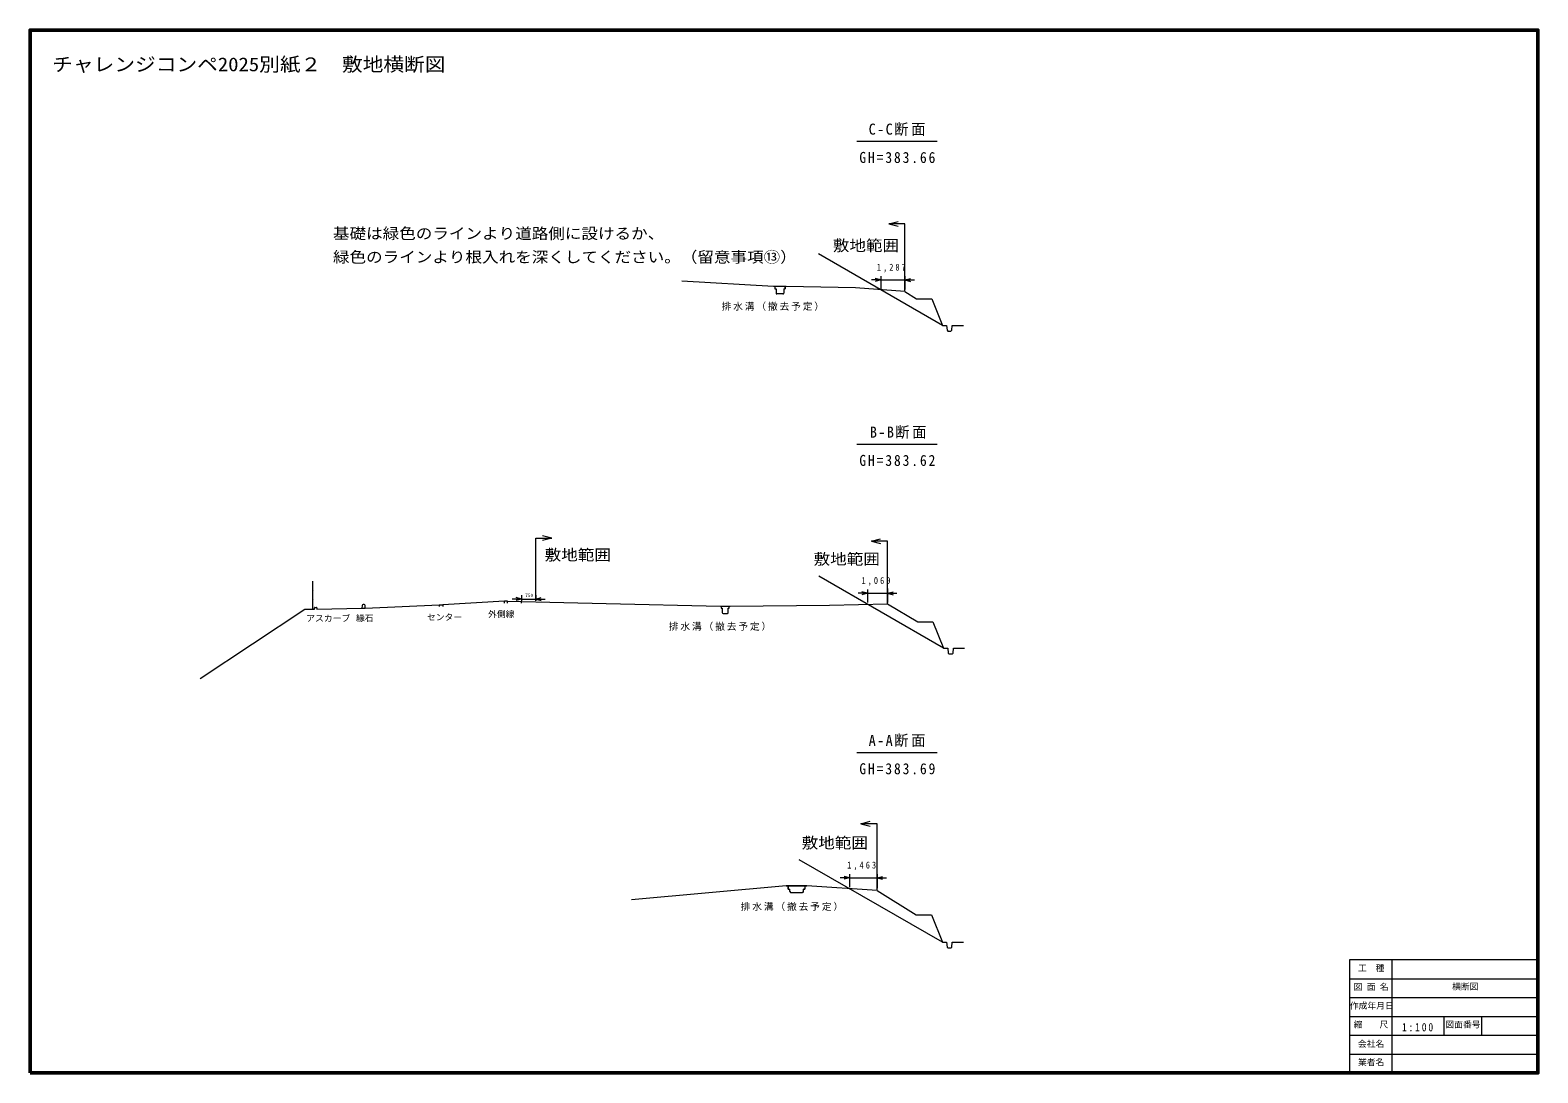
# Model space of a CAD drawing. Units: millimetres, scale not verified. Extents: x -40050 to 40050, y -27700 to 27700.
import ezdxf
from ezdxf.enums import TextEntityAlignment as Align

# ---------------------------------------------------------------- set-up
doc = ezdxf.new("R2010")
doc.units = ezdxf.units.MM
doc.header["$LTSCALE"] = 100
doc.layers.add('0-0_公開用', color=7, linetype='Continuous', lineweight=13)
doc.styles.add('ＭＳ ゴシック', font='')
doc.styles.get('ＭＳ ゴシック').set_extended_font_data('MS Gothic')

msp = doc.modelspace()

# ---------------------------------------------------------------- linework, layer by layer
at = {"layer": '0-0_公開用'}
for p, q in [((3875.2, 21793.6), (8131, 21793.6)), ((5140.8, 14427.3), (4640.8, 14427.3)), ((5140.8, 14427.3), (4851, 14504.9)), ((5140.8, 14427.3), (4851, 14349.6)), ((5140.8, 14627.3), (5140.8, 13927.3)), ((5140.8, 14427.3), (6427.9, 14427.3)), ((6427.9, 14627.3), (6427.9, 13927.3)), ((6427.9, 14427.3), (6717.7, 14504.9)), ((6427.9, 14427.3), (6927.9, 14427.3)), ((6427.9, 14427.3), (6717.7, 14349.6)), ((-553.1, 14083.5), (-5428.1, 14367.5)), ((-488.1, 14083.5), (-488.1, 13954.8)), ((-488.1, 13954.8), (-423.9, 13954.8)), ((-423.9, 13954.8), (-423.9, 13733.5)), ((-55.3, 13683.5), (-373.9, 13683.5)), ((-5.3, 13954.8), (-5.3, 13733.5)), ((-5.3, 13954.8), (58.9, 13954.8)), ((58.9, 14083.5), (58.9, 13954.8)), ((6427.9, 13812.5), (7040.1, 13432.1)), ((3875.2, 5710.2), (8131, 5710.2)), ((-25026.1, -3072.4), (-25026.1, -1572.4)), ((-25046.1, -2092.4), (-25006.1, -2052.4)), ((-25006.1, -2092.4), (-25046.1, -2052.4)), ((-13942.1, -2327.5), (-13942.1, -2620.7)), ((-13192.1, -2327.5), (-13192.1, -2620.7)), ((4432.5, -2217.4), (3932.5, -2217.4)), ((4432.5, -2217.4), (4142.7, -2139.8)), ((4432.5, -2217.4), (4142.7, -2295.1)), ((4432.5, -2017.4), (4432.5, -2717.4)), ((4432.5, -2217.4), (5501.9, -2217.4)), ((5501.9, -1970.8), (5501.9, -2670.8)), ((5501.9, -2017.4), (5501.9, -2717.4)), ((5501.9, -2217.4), (5791.7, -2139.8)), ((5501.9, -2217.4), (6001.9, -2217.4)), ((5501.9, -2217.4), (5791.7, -2295.1)), ((-31009.1, -6743.6), (-25450.1, -3072.4)), ((-25046.1, -2592.4), (-25006.1, -2552.4)), ((-25006.1, -2592.4), (-25046.1, -2552.4)), ((-24922.1, -2972.4), (-24841.1, -2972.4)), ((-22306.1, -2810.5), (-22366.1, -2810.5)), ((-18322.1, -2828.5), (-18122.1, -2828.5)), ((-14692.1, -2637.5), (-9451.1, -2770.5)), ((-13942.1, -2527.5), (-14442.1, -2527.5)), ((-13942.1, -2527.5), (-14231.8, -2449.9)), ((-13942.1, -2527.5), (-14231.8, -2605.2)), ((-13942.1, -2527.5), (-13192.1, -2527.5)), ((-13942.1, -2737.5), (-13942.1, -2637.5)), ((-13192.1, -2527.5), (-12902.3, -2449.9)), ((-13192.1, -2527.5), (-12692.1, -2527.5)), ((-13192.1, -2527.5), (-12902.3, -2605.2)), ((-9451.1, -2770.5), (-3381.1, -2907.5)), ((-3231.6, -3296.1), (-3006.5, -3296.1)), ((3875.2, -10675.6), (8131, -10675.6)), ((3477.5, -17338.4), (2977.5, -17338.4)), ((3477.5, -17338.4), (3187.7, -17260.8)), ((3477.5, -17338.4), (3187.7, -17416)), ((3477.5, -17138.4), (3477.5, -17838.4)), ((3477.5, -17338.4), (4940.9, -17338.4)), ((4940.9, -17138.4), (4940.9, -17838.4)), ((4940.9, -17194.4), (4940.9, -17894.4)), ((4940.9, -17338.4), (5230.7, -17260.8)), ((4940.9, -17338.4), (5230.7, -17416)), ((4940.9, -17338.4), (5440.9, -17338.4)), ((107.9, -17768.2), (-8098.1, -18500.2)), ((1214.9, -17768.2), (107.9, -17768.2)), ((215.9, -17768.2), (215.2, -17934.8)), ((215.9, -17768.2), (215.2, -17934.8)), ((215.2, -17934.8), (215.9, -17768.2)), ((215.2, -17934.8), (302.9, -17935.2)), ((302.2, -18072.9), (302.9, -17935.2)), ((302.2, -18072.9), (342.6, -18113.7)), ((342.6, -18113.7), (991.5, -18116.8)), ((1032.3, -18076.4), (991.5, -18116.8)), ((1032.3, -18076.4), (1032.9, -17938.7)), ((1032.9, -17938.7), (1114.1, -17939.1)), ((1114.9, -17768.2), (1114.1, -17939.1)), ((1114.9, -17768.2), (1114.1, -17939.1)), ((1114.9, -17768.2), (1114.1, -17939.1)), ((1114.9, -17768.2), (1114.1, -17939.1)), ((4940.9, -18009.2), (1214.9, -17768.2)), ((8940.9, -20765.2), (9535.9, -20765.2)), ((32300, -21700), (32300, -27700)), ((30050, -22700), (40050, -22700)), ((30050, -23700), (40050, -23700)), ((30050, -24700), (40050, -24700)), ((35050, -24700), (35050, -25700)), ((37050, -24700), (37050, -25700)), ((30050, -25700), (40050, -25700)), ((30050, -26700), (40050, -26700))]:
    msp.add_line(p, q, dxfattribs=at)
at = {"layer": '0-0_公開用', "color": 1, "lineweight": 18}
for p, q in [((5576.7, 17406), (6059.7, 17276.6)), ((-13192.1, -2620.7), (-13192.1, 710.6)), ((-12340.8, 710.6), (-12823.8, 581.2)), ((4650.7, 545.7), (5133.7, 416.3)), ((5501.9, -2785.5), (5501.9, 545.7)), ((4089.7, -14465.9), (4572.7, -14595.3)), ((4940.9, -18009.2), (4940.9, -14465.9))]:
    msp.add_line(p, q, dxfattribs=at)
at = {"layer": '0-0_公開用', "color": 3}
for p, q in [((8414.9, 12014.5), (1840, 15810.6)), ((8476.9, -5143.5), (1846.2, -1315.3)), ((8414.9, -20765.2), (813.2, -16376.3))]:
    msp.add_line(p, q, dxfattribs=at)
at = {"layer": '0-0_公開用', "color": 2, "lineweight": 50}
msp.add_lwpolyline([(-40050, -27700), (-40050, 27700), (40050, 27700), (40050, -27700)], close=True, dxfattribs=at)
at = {"layer": '0-0_公開用', "color": 1, "lineweight": 18}
for points in [[(6427.9, 13812.5), (6427.9, 17406), (5576.7, 17406), (6059.7, 17535.4)], [(-13192.1, 710.6), (-12340.8, 710.6), (-12823.8, 840)], [(5501.9, 545.7), (4650.7, 545.7), (5133.7, 675.1)], [(4940.9, -14465.9), (4089.7, -14465.9), (4572.7, -14336.5)]]:
    msp.add_lwpolyline(points, dxfattribs=at)
at = {"layer": '0-0_公開用'}
for points in [[(6427.9, 13812.5), (3806.9, 14000.5), (123.9, 14083.5), (-553.1, 14083.5)], [(-488.1, 14083.5), (-488.1, 13954.8), (-423.9, 13954.8)], [(-5.3, 13954.8), (58.9, 13954.8), (58.9, 14083.5)], [(7040.1, 13432.1), (7847.9, 13432.1), (8414.9, 12014.5), (8640.9, 12014.5), (8660.9, 11764.5), (8710.9, 11714.5), (8870.9, 11714.5), (8920.9, 11764.5), (8940.9, 12014.5), (9535.9, 12014.5)], [(-25450.1, -3072.4), (-24947.1, -3072.4), (-24942.1, -2992.4)], [(-24821.1, -2992.4), (-24816.1, -3072.4), (-22426.1, -3010.5), (-22246.1, -3010.5), (-18322.1, -2828.5), (-18322.1, -2928.5)], [(-22416.1, -2860.5), (-22426.1, -3010.5), (-22246.1, -3010.5), (-22256.1, -2860.5)], [(-14842.1, -2737.6), (-14842.1, -2637.6), (-18122.1, -2828.5), (-18122.1, -2928.5)], [(-14692.1, -2737.5), (-14692.1, -2637.5), (-14842.1, -2637.6)], [(-3381.1, -2907.5), (-2857.1, -2907.5), (2421.9, -2851.5), (5501.9, -2785.5)], [(-3331.2, -2907.5), (-3331.2, -3007.2), (-3280.4, -3007.2), (-3280.4, -3246.3)], [(-2957.7, -3246.3), (-2957.7, -3007.2), (-2906.9, -3007.2), (-2906.9, -2907.5)], [(5501.9, -2785.5), (7106.3, -3736.4), (7914.1, -3736.4), (8476.9, -5143.5)], [(8476.9, -5143.5), (8702.9, -5143.5), (8722.9, -5393.5), (8772.9, -5443.5), (8932.9, -5443.5), (8982.9, -5393.5), (9002.9, -5143.5), (9597.9, -5143.5)], [(107.9, -17768.2), (215.9, -17768.2), (1114.9, -17768.2), (1214.9, -17768.2)], [(215.9, -17768.2), (215.2, -17934.8), (302.9, -17935.2)], [(1114.9, -17768.2), (1114.1, -17939.1), (1032.9, -17938.7)], [(4940.9, -18009.2), (7022.6, -19303.8), (7830.4, -19303.8), (8414.9, -20765.2), (8640.9, -20765.2), (8660.9, -21015.2), (8710.9, -21065.2), (8870.9, -21065.2), (8920.9, -21015.2), (8940.9, -20765.2)]]:
    msp.add_lwpolyline(points, dxfattribs=at)
at = {"layer": '0-0_公開用', "color": 2}
msp.add_lwpolyline([(30050, -27700), (40050, -27700), (40050, -21700), (30050, -21700)], close=True, dxfattribs=at)
at = {"layer": '0-0_公開用'}
for centre, radius, start, end in [((-373.9, 13733.5), 50, 180, 270), ((-55.3, 13733.5), 50, 270, 0), ((-24922.1, -2992.4), 20, 90, 180), ((-24841.1, -2992.4), 20, 360, 90), ((-22366.1, -2860.5), 50, 90, 180), ((-22306.1, -2860.5), 50, 0, 90), ((-3230.6, -3246.3), 49.8, 179.98854, 268.85401), ((-3007.5, -3246.3), 49.8, 271.14599, 0.01146), ((991.7, -18076.2), 40.6, 269.72875, 359.72875)]:
    msp.add_arc(centre, radius, start, end, dxfattribs=at)

# ---------------------------------------------------------------- texts
at = {"layer": '0-0_公開用', "style": 'ＭＳ ゴシック', "width": 1.1}
for s, height, p in [('チャレンジコンペ2025別紙２\u3000敷地横断図', 733.1, (-38876.8, 25296.2)), ('敷地範囲', 586.5, (2594.7, 15788.8)), ('敷地範囲', 586.5, (-12714.9, -648.1)), ('敷地範囲', 586.5, (1572.5, -871.2)), ('敷地範囲', 586.5, (939.3, -15947.4))]:
    msp.add_text(s, height=height, dxfattribs=at).set_placement(p, align=Align.BOTTOM_LEFT)
at = {"layer": '0-0_公開用', "color": 3, "style": 'ＭＳ ゴシック', "width": 1.1}
for s, p in [('基礎は緑色のラインより道路側に設けるか、', (-23962.5, 16429)), ('緑色のラインより根入れを深くしてください。（留意事項⑬）', (-23962.5, 15177.2))]:
    msp.add_text(s, height=586.5, dxfattribs=at).set_placement(p, align=Align.BOTTOM_LEFT)
at = {"layer": '0-0_公開用', "style": 'ＭＳ ゴシック'}
for s, height, p in [('750', 183.3, (-13754.6, -2477.5)), ('外側線', 333.4, (-15720.3, -3593.8)), ('アスカーブ', 333.4, (-25376.9, -3817.5)), ('縁石', 333.4, (-22737.8, -3806.4)), ('センター', 333.4, (-18969.6, -3758)), ('工\u3000種', 333.4, (30492.8, -22398.8)), ('図 面 名', 333.4, (30265.4, -23398.8)), ('横断図', 333.4, (35492.8, -23386.5)), ('作成年月日', 333.4, (30063.2, -24398.8)), ('縮    尺', 333.4, (30265.4, -25398.8)), ('図面番号', 333.4, (35140.4, -25398.8)), ('会社名', 333.4, (30492.8, -26427.4)), ('業者名', 333.4, (30492.8, -27398.8))]:
    msp.add_text(s, height=height, dxfattribs=at).set_placement(p, align=Align.BOTTOM_LEFT)
at = {"layer": '0-0_公開用', "attachment_point": 7, "style": 'ＭＳ ゴシック'}
for s, insert, char_height in [('\\T1.19;\\W0.95;C-C断面', (4496.9, 22076.3), 586.5), ('\\T1.28;\\W0.9;GH=383.66', (4004.7, 20634.4), 586.5), ('\\T1.48;\\W0.85;1,287', (4931.6, 14827.9), 366.6), ('\\T1.2;排水溝（撤去予定）', (-3315.7, 12791), 366.6), ('\\T1.19;\\W0.95;B-B断面', (4558.9, 5979.8), 586.5), ('\\T1.28;\\W0.9;GH=383.62', (4004.7, 4538), 586.5), ('\\T1.48;\\W0.85;1,069', (4114.4, -1816.7), 366.6), ('\\T1.2;排水溝（撤去予定）', (-6119.9, -4213), 366.6), ('\\T1.19;\\W0.95;A-A断面', (4496.9, -10402.1), 586.5), ('\\T1.28;\\W0.9;GH=383.69', (4004.7, -11843.9), 586.5), ('\\T1.48;\\W0.85;1,463', (3356.4, -16937.7), 366.6), ('\\T1.2;排水溝（撤去予定）', (-2301.5, -19096.8), 366.6), ('\\T1.38;\\W0.85;1:100', (32829.5, -25500.3), 439.9)]:
    msp.add_mtext(s, dxfattribs=dict(at, insert=insert, char_height=char_height))

doc.saveas('drawing.dxf')
